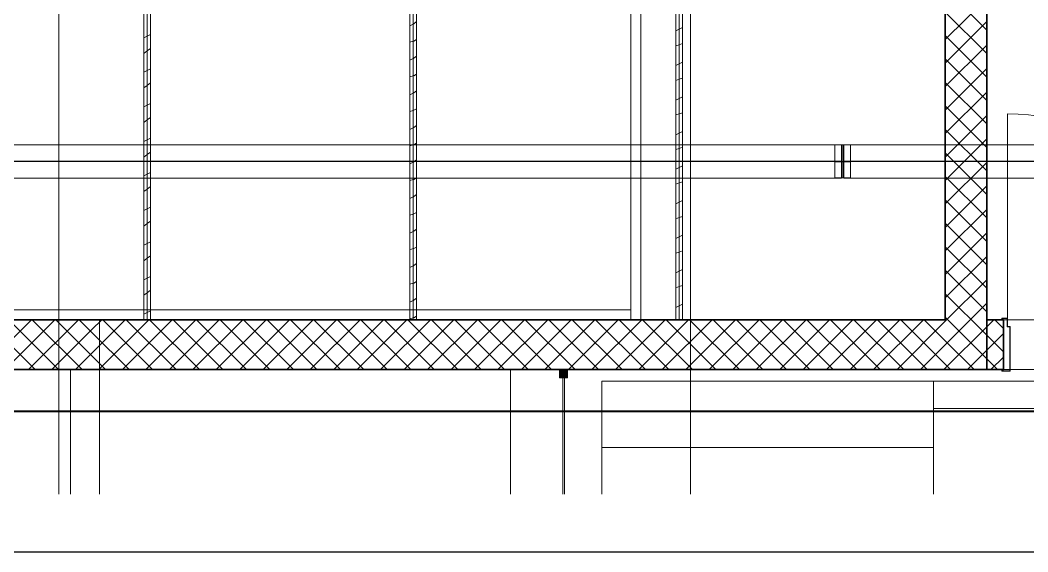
# Model space of a CAD drawing. Extents: x -982 to 937, y -179 to 616.
# Drawn here: x -53.7 to 67.7, y -174.5 to -110.4 of the extents above; entities that cross this region are included whole.
import ezdxf
from ezdxf.lldxf.tags import DXFTag

# ---------------------------------------------------------------- set-up
doc = ezdxf.new("R2010")
doc.units = 0
doc.layers.get('0').update_dxf_attribs({"lineweight": 13})
doc.layers.add('A-____-MATC-OTLN', color=7, linetype='Strichpunkt - Mittel', lineweight=40, true_color=0x0080ff)
doc.layers.add('EL01_WAN_Röhre Boden', color=7, linetype='Continuous', lineweight=13, true_color=0xff6666)
for name, color, linetype, lineweight in [('A-DETL-GENF-HDLN', 7, '_Verdeckte Linien_', 9), ('A-DOOR-FRAM-MCUT', 7, 'Continuous', 9), ('A-DOOR-OPNG-OTLN', 7, 'Continuous', 9), ('A-FLOR-____-OTLN', 7, 'Continuous', 9), ('A-FLOR-____-OVHD', 7, 'Strichpunkt - Fein', 9), ('A-GLAZ-CWMG-MCUT', 7, 'Continuous', 9), ('A-GLAZ-CWMG-OTLN', 7, 'Continuous', 9), ('A-WALL-____-MCUT', 7, 'Continuous', 35), ('A-WALL-____-PATT', 7, 'Continuous', 35), ('A-WALL-FNSH-MCUT', 7, 'Continuous', 35), ('C-PRKG-____-HDLN', 7, '_Verdeckte Linien_', 9), ('C-PRKG-____-OTLN', 7, 'Continuous', 9), ('S-GRID-____-OTLN', 7, 'Continuous', 5)]:
    doc.layers.add(name, color=color, linetype=linetype, lineweight=lineweight)
tags = doc.linetypes.add('_Rasterlinie_', pattern=[0.375, 0.2, -0.05, 0.075, -0.05]).pattern_tags.tags
tags[10:11] = [DXFTag(74, 4), DXFTag(75, 0), DXFTag(340, '0'), DXFTag(46, 1.0), DXFTag(50, 0.0), DXFTag(44, 0.0), DXFTag(45, 0.0)]
tags[8:9] = [DXFTag(74, 4), DXFTag(75, 0), DXFTag(340, '0'), DXFTag(46, 1.0), DXFTag(50, 0.0), DXFTag(44, 0.0), DXFTag(45, 0.0)]
tags[6:7] = [DXFTag(74, 4), DXFTag(75, 0), DXFTag(340, '0'), DXFTag(46, 1.0), DXFTag(50, 0.0), DXFTag(44, 0.0), DXFTag(45, 0.0)]
tags[4:5] = [DXFTag(74, 4), DXFTag(75, 0), DXFTag(340, '0'), DXFTag(46, 1.0), DXFTag(50, 0.0), DXFTag(44, 0.0), DXFTag(45, 0.0)]
tags = doc.linetypes.add('_Verdeckte Linien_', pattern=[0.15, 0.1, -0.05]).pattern_tags.tags
tags[6:7] = [DXFTag(74, 4), DXFTag(75, 0), DXFTag(340, '0'), DXFTag(46, 1.0), DXFTag(50, 0.0), DXFTag(44, 0.0), DXFTag(45, 0.0)]
tags[4:5] = [DXFTag(74, 4), DXFTag(75, 0), DXFTag(340, '0'), DXFTag(46, 1.0), DXFTag(50, 0.0), DXFTag(44, 0.0), DXFTag(45, 0.0)]
tags = doc.linetypes.add('ACAD_ISO03W100', pattern=[30, 12, -18]).pattern_tags.tags
tags[6:7] = [DXFTag(74, 4), DXFTag(75, 0), DXFTag(340, '0'), DXFTag(46, 0.0), DXFTag(50, 0.0), DXFTag(44, 0.0), DXFTag(45, 0.0)]
tags[4:5] = [DXFTag(74, 4), DXFTag(75, 0), DXFTag(340, '0'), DXFTag(46, 0.0), DXFTag(50, 0.0), DXFTag(44, 0.0), DXFTag(45, 0.0)]
tags = doc.linetypes.add('Strichpunkt - Fein', pattern=[0.2, 0.1, -0.05, 0, -0.05]).pattern_tags.tags
tags[10:11] = [DXFTag(74, 4), DXFTag(75, 0), DXFTag(340, '0'), DXFTag(46, 1.0), DXFTag(50, 0.0), DXFTag(44, 0.0), DXFTag(45, 0.0)]
tags[8:9] = [DXFTag(74, 4), DXFTag(75, 0), DXFTag(340, '0'), DXFTag(46, 1.0), DXFTag(50, 0.0), DXFTag(44, 0.0), DXFTag(45, 0.0)]
tags[6:7] = [DXFTag(74, 4), DXFTag(75, 0), DXFTag(340, '0'), DXFTag(46, 1.0), DXFTag(50, 0.0), DXFTag(44, 0.0), DXFTag(45, 0.0)]
tags[4:5] = [DXFTag(74, 4), DXFTag(75, 0), DXFTag(340, '0'), DXFTag(46, 1.0), DXFTag(50, 0.0), DXFTag(44, 0.0), DXFTag(45, 0.0)]
tags = doc.linetypes.add('Strichpunkt - Mittel', pattern=[0.35, 0.15, -0.1, 0, -0.1]).pattern_tags.tags
tags[10:11] = [DXFTag(74, 4), DXFTag(75, 0), DXFTag(340, '0'), DXFTag(46, 1.0), DXFTag(50, 0.0), DXFTag(44, 0.0), DXFTag(45, 0.0)]
tags[8:9] = [DXFTag(74, 4), DXFTag(75, 0), DXFTag(340, '0'), DXFTag(46, 1.0), DXFTag(50, 0.0), DXFTag(44, 0.0), DXFTag(45, 0.0)]
tags[6:7] = [DXFTag(74, 4), DXFTag(75, 0), DXFTag(340, '0'), DXFTag(46, 1.0), DXFTag(50, 0.0), DXFTag(44, 0.0), DXFTag(45, 0.0)]
tags[4:5] = [DXFTag(74, 4), DXFTag(75, 0), DXFTag(340, '0'), DXFTag(46, 1.0), DXFTag(50, 0.0), DXFTag(44, 0.0), DXFTag(45, 0.0)]
tags = doc.linetypes.add('STRICHPUNKT2', pattern=[12.7, 6.35, -3.175, 0, -3.175]).pattern_tags.tags
tags[10:11] = [DXFTag(74, 4), DXFTag(75, 0), DXFTag(340, '0'), DXFTag(46, 0.0), DXFTag(50, 0.0), DXFTag(44, 0.0), DXFTag(45, 0.0)]
tags[8:9] = [DXFTag(74, 4), DXFTag(75, 0), DXFTag(340, '0'), DXFTag(46, 0.0), DXFTag(50, 0.0), DXFTag(44, 0.0), DXFTag(45, 0.0)]
tags[6:7] = [DXFTag(74, 4), DXFTag(75, 0), DXFTag(340, '0'), DXFTag(46, 0.0), DXFTag(50, 0.0), DXFTag(44, 0.0), DXFTag(45, 0.0)]
tags[4:5] = [DXFTag(74, 4), DXFTag(75, 0), DXFTag(340, '0'), DXFTag(46, 0.0), DXFTag(50, 0.0), DXFTag(44, 0.0), DXFTag(45, 0.0)]

# ---------------------------------------------------------------- blocks, each defined once
blk = doc.blocks.new('Referenz-A0UJ2GQRXE', base_point=(-954.02, -167.52))
at = {"layer": 'A-____-MATC-OTLN', "color": 0, "linetype": 'Strichpunkt - Mittel', "ltscale": 0.4}
blk.add_line((-948.54, -157.51), (367.82, -157.51), dxfattribs=at)
at = {"layer": 'A-DETL-GENF-HDLN', "color": 0, "linetype": '_Verdeckte Linien_', "ltscale": 0.13}
for p, q in [((16.34, -153.9), (56.34, -153.9)), ((16.34, -153.9), (16.34, -161.9)), ((56.34, -161.9), (56.34, -153.9)), ((16.34, -161.9), (56.34, -161.9)), ((16.34, -161.9), (56.34, -161.9)), ((16.34, -161.9), (16.34, -167.52)), ((56.34, -167.52), (56.34, -161.9))]:
    blk.add_line(p, q, dxfattribs=at)
at = {"layer": 'A-DOOR-FRAM-MCUT', "color": 0, "linetype": 'Continuous', "ltscale": 0.13}
for p, q in [((64.54, -146.51), (64.54, -146.31)), ((64.54, -146.31), (65.24, -146.31)), ((64.58, -146.35), (64.58, -146.51)), ((65.2, -146.35), (64.58, -146.35)), ((65.2, -147.35), (65.2, -146.35)), ((65.24, -146.31), (65.24, -147.31)), ((65.5, -147.35), (65.2, -147.35)), ((65.24, -147.31), (65.54, -147.31)), ((65.5, -152.67), (65.5, -147.35)), ((65.54, -147.31), (65.54, -152.71)), ((64.54, -152.71), (64.54, -152.51)), ((65.54, -152.71), (64.54, -152.71)), ((64.58, -152.51), (64.58, -152.67)), ((64.58, -152.67), (65.5, -152.67))]:
    blk.add_line(p, q, dxfattribs=at)
at = {"layer": 'A-DOOR-OPNG-OTLN', "color": 0, "linetype": 'Continuous', "ltscale": 0.13}
blk.add_line((65.24, -146.31), (65.24, -121.71), dxfattribs=at)
blk.add_ellipse((65.24, -146.31), major_axis=(24.6, 0), ratio=1, start_param=0, end_param=1.570796, dxfattribs=at)
at = {"layer": 'A-FLOR-____-OTLN', "color": 0, "linetype": 'Continuous', "ltscale": 0.13}
for p, q in [((65.2, -146.51), (64.74, -146.51)), ((89.84, -146.51), (65.24, -146.51)), ((64.74, -152.51), (65.5, -152.51)), ((65.54, -152.51), (89.54, -152.51))]:
    blk.add_line(p, q, dxfattribs=at)
at = {"layer": 'A-FLOR-____-OVHD', "color": 0, "linetype": 'Strichpunkt - Fein', "ltscale": 0.13}
for p, q in [((19.84, 31.59), (19.84, -146.51)), ((21.04, -94.31), (21.04, -146.51)), ((19.84, -145.31), (-197.46, -145.31)), ((-44.16, -146.51), (-808.06, -146.51)), ((-44.16, -167.52), (-44.16, -146.51))]:
    blk.add_line(p, q, dxfattribs=at)
at = {"layer": 'A-GLAZ-CWMG-MCUT', "color": 0, "linetype": 'Continuous', "ltscale": 0.13}
for p, q in [((11.24, -152.51), (11.24, -153.51)), ((12.24, -152.51), (11.24, -152.51)), ((12.24, -153.51), (12.24, -152.51)), ((11.24, -153.51), (12.24, -153.51))]:
    blk.add_line(p, q, dxfattribs=at)
at = {"layer": 'A-GLAZ-CWMG-OTLN', "color": 0, "linetype": 'Continuous', "ltscale": 0.13}
for points in [[(11.24, -153.51), (11.24, -152.51), (12.24, -153.51)], [(12.24, -153.51), (11.24, -152.51), (12.24, -152.51)]]:
    blk.add_solid(points, dxfattribs=at)
at = {"layer": 'A-WALL-____-MCUT', "color": 0, "linetype": 'Continuous', "ltscale": 0.35}
for p, q in [((57.74, -51.81), (57.74, -146.51)), ((62.74, -51.81), (62.74, -152.51)), ((57.74, -146.51), (-102.51, -146.51)), ((64.74, -146.51), (62.74, -146.51)), ((64.74, -152.51), (64.74, -146.51)), ((-318.26, -152.51), (57.74, -152.51)), ((57.74, -152.51), (62.74, -152.51)), ((62.74, -152.51), (64.74, -152.51))]:
    blk.add_line(p, q, dxfattribs=at)
at = {"layer": 'A-WALL-____-MCUT', "color": 0, "linetype": 'Continuous', "lineweight": 9, "ltscale": 0.13}
for p, q in [((-38.41, -146.51), (-38.41, -68.96)), ((-6.36, -146.51), (-6.36, -68.16)), ((25.69, -146.51), (25.69, -94.71)), ((11.64, -153.51), (11.64, -167.52)), ((11.84, -153.51), (11.64, -153.51)), ((11.84, -167.52), (11.84, -153.51))]:
    blk.add_line(p, q, dxfattribs=at)
at = {"layer": 'A-WALL-____-PATT', "color": 0, "linetype": 'Continuous', "lineweight": 9, "ltscale": 0.13}
for p, q in [((62.74, -111.61), (57.74, -106.61)), ((57.74, -112.75), (62.74, -107.75)), ((62.74, -114.44), (57.74, -109.44)), ((-6.36, -110.88), (-6.76, -111.08)), ((-6.31, -110.85), (-6.36, -110.88)), ((-5.96, -110.59), (-6.28, -110.84)), ((25.69, -111.51), (25.29, -111.71)), ((26.09, -111.31), (25.69, -111.51)), ((57.74, -115.58), (62.74, -110.58)), ((-38.41, -112.33), (-38.81, -112.53)), ((-38.01, -112.13), (-38.41, -112.33)), ((-5.96, -112.76), (-6.31, -112.94)), ((62.74, -117.27), (57.74, -112.27)), ((-38.41, -114.11), (-38.81, -114.41)), ((-38.01, -113.81), (-38.41, -114.11)), ((-6.36, -112.95), (-6.76, -113.08)), ((-6.3, -112.93), (-6.36, -112.95)), ((25.69, -113.37), (25.29, -113.5)), ((26.09, -113.24), (25.69, -113.37)), ((57.74, -118.41), (62.74, -113.41)), ((-6.36, -115.04), (-6.76, -115.24)), ((-6.31, -115.02), (-6.36, -115.04)), ((-5.96, -114.76), (-6.28, -115)), ((62.74, -120.09), (57.74, -115.09)), ((-38.41, -116.49), (-38.81, -116.69)), ((-38.01, -116.29), (-38.41, -116.49)), ((25.69, -115.68), (25.29, -115.88)), ((26.09, -115.48), (25.69, -115.68)), ((57.74, -121.24), (62.74, -116.24)), ((-6.36, -117.11), (-6.76, -117.25)), ((-6.3, -117.09), (-6.36, -117.11)), ((-5.96, -116.92), (-6.31, -117.1)), ((25.69, -117.53), (25.29, -117.67)), ((26.09, -117.4), (25.69, -117.53)), ((-38.41, -118.27), (-38.81, -118.57)), ((-38.01, -117.97), (-38.41, -118.27)), ((-5.96, -118.92), (-6.28, -119.17)), ((62.74, -122.92), (57.74, -117.92)), ((-6.36, -119.21), (-6.76, -119.41)), ((-6.31, -119.18), (-6.36, -119.21)), ((25.69, -119.84), (25.29, -120.04)), ((26.09, -119.64), (25.69, -119.84)), ((57.74, -124.07), (62.74, -119.07)), ((-38.41, -120.65), (-38.81, -120.85)), ((-38.01, -120.45), (-38.41, -120.65)), ((-6.36, -121.28), (-6.76, -121.41)), ((-6.3, -121.26), (-6.36, -121.28)), ((-5.96, -121.09), (-6.31, -121.27)), ((62.74, -125.75), (57.74, -120.75)), ((-38.41, -122.44), (-38.81, -122.74)), ((-38.01, -122.14), (-38.41, -122.44)), ((25.69, -121.7), (25.29, -121.83)), ((26.09, -121.57), (25.69, -121.7)), ((57.74, -126.9), (62.74, -121.9)), ((-6.36, -123.37), (-6.76, -123.57)), ((-6.31, -123.35), (-6.36, -123.37)), ((-5.96, -123.09), (-6.28, -123.33)), ((26.09, -123.81), (25.69, -124.01)), ((62.74, -128.58), (57.74, -123.58)), ((-38.41, -124.82), (-38.81, -125.02)), ((-38.01, -124.62), (-38.41, -124.82)), ((25.69, -124.01), (25.29, -124.21)), ((57.74, -129.72), (62.74, -124.72)), ((-6.36, -125.44), (-6.76, -125.57)), ((-6.3, -125.42), (-6.36, -125.44)), ((-5.96, -125.25), (-6.31, -125.43)), ((25.69, -125.86), (25.29, -126)), ((26.09, -125.73), (25.69, -125.86)), ((-38.41, -126.6), (-38.81, -126.9)), ((-38.01, -126.3), (-38.41, -126.6)), ((-5.96, -127.25), (-6.28, -127.5)), ((62.74, -131.41), (57.74, -126.41)), ((-6.36, -127.54), (-6.76, -127.74)), ((-6.31, -127.51), (-6.36, -127.54)), ((25.69, -128.17), (25.29, -128.37)), ((26.09, -127.97), (25.69, -128.17)), ((57.74, -132.55), (62.74, -127.55)), ((-38.41, -128.98), (-38.81, -129.18)), ((-38.01, -128.78), (-38.41, -128.98)), ((-6.36, -129.61), (-6.76, -129.74)), ((-6.3, -129.59), (-6.36, -129.61)), ((-5.96, -129.42), (-6.31, -129.6)), ((26.09, -129.9), (25.69, -130.03)), ((62.74, -134.24), (57.74, -129.24)), ((-38.41, -130.77), (-38.81, -131.07)), ((-38.01, -130.47), (-38.41, -130.77)), ((25.69, -130.03), (25.29, -130.16)), ((57.74, -135.38), (62.74, -130.38)), ((-6.36, -131.7), (-6.76, -131.9)), ((-6.31, -131.68), (-6.36, -131.7)), ((-5.96, -131.42), (-6.28, -131.66)), ((25.69, -132.34), (25.29, -132.54)), ((26.09, -132.14), (25.69, -132.34)), ((62.74, -137.06), (57.74, -132.06)), ((-38.41, -133.15), (-38.81, -133.35)), ((-38.01, -132.95), (-38.41, -133.15)), ((57.74, -138.21), (62.74, -133.21)), ((-38.01, -134.63), (-38.41, -134.93)), ((-6.36, -133.77), (-6.76, -133.9)), ((-6.3, -133.75), (-6.36, -133.77)), ((-5.96, -133.58), (-6.31, -133.76)), ((25.69, -134.19), (25.29, -134.33)), ((26.09, -134.06), (25.69, -134.19)), ((-38.41, -134.93), (-38.81, -135.23)), ((-6.36, -135.87), (-6.76, -136.07)), ((-6.31, -135.84), (-6.36, -135.87)), ((-5.96, -135.58), (-6.28, -135.82)), ((62.74, -139.89), (57.74, -134.89)), ((-38.01, -137.11), (-38.41, -137.31)), ((25.69, -136.5), (25.29, -136.7)), ((26.09, -136.3), (25.69, -136.5)), ((57.74, -141.04), (62.74, -136.04)), ((-38.41, -137.31), (-38.81, -137.51)), ((-6.36, -137.94), (-6.76, -138.07)), ((-6.3, -137.91), (-6.36, -137.94)), ((-5.96, -137.75), (-6.31, -137.93)), ((25.69, -138.36), (25.29, -138.49)), ((26.09, -138.22), (25.69, -138.36)), ((62.74, -142.72), (57.74, -137.72)), ((-38.41, -139.1), (-38.81, -139.4)), ((-38.01, -138.8), (-38.41, -139.1)), ((57.74, -143.87), (62.74, -138.87)), ((-6.36, -140.03), (-6.76, -140.23)), ((-6.31, -140.01), (-6.36, -140.03)), ((-5.96, -139.75), (-6.28, -139.99)), ((25.69, -140.67), (25.29, -140.87)), ((26.09, -140.47), (25.69, -140.67)), ((62.74, -145.55), (57.74, -140.55)), ((-38.41, -141.48), (-38.81, -141.68)), ((-38.01, -141.28), (-38.41, -141.48)), ((-5.96, -141.91), (-6.31, -142.09)), ((57.74, -146.69), (62.74, -141.69)), ((-38.41, -143.26), (-38.81, -143.56)), ((-38.01, -142.96), (-38.41, -143.26)), ((-6.36, -142.1), (-6.76, -142.23)), ((-6.3, -142.08), (-6.36, -142.1)), ((25.69, -142.52), (25.29, -142.66)), ((26.09, -142.39), (25.69, -142.52)), ((-6.36, -144.2), (-6.76, -144.4)), ((-6.31, -144.17), (-6.36, -144.2)), ((-5.96, -143.91), (-6.28, -144.15)), ((62.74, -148.38), (57.74, -143.38)), ((-38.41, -145.64), (-38.81, -145.84)), ((-38.01, -145.44), (-38.41, -145.64)), ((25.69, -144.83), (25.29, -145.03)), ((26.09, -144.63), (25.69, -144.83)), ((57.74, -149.52), (62.74, -144.52)), ((-58.38, -152.51), (-52.38, -146.51)), ((-51.92, -152.51), (-57.92, -146.51)), ((-55.55, -152.51), (-49.55, -146.51)), ((-49.1, -152.51), (-55.1, -146.51)), ((-52.72, -152.51), (-46.72, -146.51)), ((-46.27, -152.51), (-52.27, -146.51)), ((-45.09, -150.86), (-49.44, -146.51)), ((-45.09, -148.03), (-46.61, -146.51)), ((-45.09, -147.7), (-43.9, -146.51)), ((-45.09, -150.53), (-41.07, -146.51)), ((-44.24, -152.51), (-38.24, -146.51)), ((-37.78, -152.51), (-43.78, -146.51)), ((-41.41, -152.51), (-35.41, -146.51)), ((-34.95, -152.51), (-40.95, -146.51)), ((-38.58, -152.51), (-32.58, -146.51)), ((-32.13, -152.51), (-38.13, -146.51)), ((-35.75, -152.51), (-29.75, -146.51)), ((-29.3, -152.51), (-35.3, -146.51)), ((-32.92, -152.51), (-26.92, -146.51)), ((-26.47, -152.51), (-32.47, -146.51)), ((-30.1, -152.51), (-24.1, -146.51)), ((-23.64, -152.51), (-29.64, -146.51)), ((-27.27, -152.51), (-21.27, -146.51)), ((-20.81, -152.51), (-26.81, -146.51)), ((-24.44, -152.51), (-18.44, -146.51)), ((-17.98, -152.51), (-23.98, -146.51)), ((-21.61, -152.51), (-15.61, -146.51)), ((-15.15, -152.51), (-21.15, -146.51)), ((-18.78, -152.51), (-12.78, -146.51)), ((-12.33, -152.51), (-18.33, -146.51)), ((-15.95, -152.51), (-9.95, -146.51)), ((-9.5, -152.51), (-15.5, -146.51)), ((-13.13, -152.51), (-7.13, -146.51)), ((-6.67, -152.51), (-12.67, -146.51)), ((-10.3, -152.51), (-4.3, -146.51)), ((-3.84, -152.51), (-9.84, -146.51)), ((-7.47, -152.51), (-1.47, -146.51)), ((-1.01, -152.51), (-7.01, -146.51)), ((-6.36, -146.26), (-6.76, -146.4)), ((-6.3, -146.24), (-6.36, -146.26)), ((-5.96, -146.08), (-6.31, -146.26)), ((-4.64, -152.51), (1.36, -146.51)), ((1.82, -152.51), (-4.18, -146.51)), ((-1.81, -152.51), (4.19, -146.51)), ((4.64, -152.51), (-1.36, -146.51)), ((1.02, -152.51), (7.02, -146.51)), ((7.47, -152.51), (1.47, -146.51)), ((3.84, -152.51), (9.84, -146.51)), ((10.3, -152.51), (4.3, -146.51)), ((6.67, -152.51), (12.67, -146.51)), ((13.13, -152.51), (7.13, -146.51)), ((9.5, -152.51), (15.5, -146.51)), ((15.96, -152.51), (9.96, -146.51)), ((12.33, -152.51), (18.33, -146.51)), ((18.79, -152.51), (12.79, -146.51)), ((15.16, -152.51), (21.16, -146.51)), ((21.61, -152.51), (15.61, -146.51)), ((17.99, -152.51), (23.99, -146.51)), ((24.44, -152.51), (18.44, -146.51)), ((20.82, -152.51), (26.82, -146.51)), ((27.27, -152.51), (21.27, -146.51)), ((23.64, -152.51), (29.64, -146.51)), ((30.1, -152.51), (24.1, -146.51)), ((26.47, -152.51), (32.47, -146.51)), ((32.93, -152.51), (26.93, -146.51)), ((29.3, -152.51), (35.3, -146.51)), ((35.76, -152.51), (29.76, -146.51)), ((32.13, -152.51), (38.13, -146.51)), ((38.59, -152.51), (32.59, -146.51)), ((34.96, -152.51), (40.96, -146.51)), ((41.41, -152.51), (35.41, -146.51)), ((37.79, -152.51), (43.79, -146.51)), ((44.24, -152.51), (38.24, -146.51)), ((40.61, -152.51), (46.61, -146.51)), ((47.07, -152.51), (41.07, -146.51)), ((43.44, -152.51), (49.44, -146.51)), ((49.9, -152.51), (43.9, -146.51)), ((46.27, -152.51), (52.27, -146.51)), ((52.73, -152.51), (46.73, -146.51)), ((49.1, -152.51), (55.1, -146.51)), ((55.56, -152.51), (49.56, -146.51)), ((51.93, -152.51), (57.74, -146.69)), ((57.74, -151.86), (52.38, -146.51)), ((57.74, -149.04), (55.21, -146.51)), ((62.74, -151.21), (57.74, -146.21)), ((62.74, -147.35), (63.58, -146.51)), ((64.74, -147.55), (63.7, -146.51)), ((-49.9, -152.51), (-45.09, -147.7)), ((-40.61, -152.51), (-45.09, -148.03)), ((57.74, -152.35), (62.74, -147.35)), ((61.21, -152.51), (57.74, -149.04)), ((62.74, -150.18), (64.74, -148.18)), ((64.74, -150.38), (62.74, -148.38)), ((-47.07, -152.51), (-45.09, -150.53)), ((54.76, -152.51), (57.74, -149.52)), ((60.41, -152.51), (62.74, -150.18)), ((-43.44, -152.51), (-45.09, -150.86)), ((64.04, -152.51), (62.74, -151.21)), ((63.24, -152.51), (64.74, -151.01)), ((57.58, -152.51), (57.74, -152.35)), ((58.38, -152.51), (57.74, -151.86))]:
    blk.add_line(p, q, dxfattribs=at)
at = {"layer": 'A-WALL-FNSH-MCUT', "color": 0, "linetype": 'Continuous', "lineweight": 9, "ltscale": 0.13}
for p, q in [((-38.81, -68.96), (-38.81, -146.51)), ((-38.01, -146.51), (-38.01, -68.96)), ((-6.76, -68.16), (-6.76, -146.51)), ((-5.96, -146.51), (-5.96, -68.16)), ((25.29, -94.71), (25.29, -146.51)), ((26.09, -146.51), (26.09, -94.71)), ((25.29, -146.51), (26.09, -146.51))]:
    blk.add_line(p, q, dxfattribs=at)
at = {"layer": 'C-PRKG-____-HDLN', "color": 0, "linetype": '_Verdeckte Linien_', "ltscale": 0.13}
for p, q in [((98.34, -153.9), (56.34, -153.9)), ((56.34, -157.21), (98.34, -157.21)), ((56.34, -167.52), (56.34, -157.21))]:
    blk.add_line(p, q, dxfattribs=at)
at = {"layer": 'C-PRKG-____-OTLN', "color": 0, "linetype": 'Continuous', "ltscale": 0.13}
for p, q in [((-47.66, -167.52), (-47.66, -152.51)), ((5.34, -152.51), (-47.66, -152.51)), ((-47.66, -152.51), (-47.66, -167.52)), ((-47.66, -167.52), (-47.66, -152.51)), ((-47.66, -152.51), (-47.66, -152.51)), ((5.34, -167.52), (5.34, -152.51)), ((5.34, -167.52), (5.34, -152.51)), ((5.34, -152.51), (5.34, -167.52)), ((5.34, -152.51), (5.34, -152.51))]:
    blk.add_line(p, q, dxfattribs=at)
at = {"layer": 'S-GRID-____-OTLN', "color": 0, "linetype": '_Rasterlinie_', "ltscale": 0.13}
for p, q in [((-49.06, -167.52), (-49.06, 592.59)), ((27.04, -167.52), (27.04, 427.26)), ((-948.54, -152.51), (290.33, -152.51))]:
    blk.add_line(p, q, dxfattribs=at)
blk = doc.blocks.new('Wickelfalzrohr-A0UJ2GRLXE', base_point=(45.53, -129.43))
at = {"color": 0, "linetype": 'ByBlock', "lineweight": -2, "ltscale": 0.13}
for p, q in [((140.69, -125.43), (45.53, -125.43)), ((45.53, -125.43), (45.53, -126.6)), ((140.69, -125.43), (140.69, -126.6)), ((45.53, -126.6), (45.53, -128.25)), ((140.69, -126.6), (140.69, -128.25)), ((45.53, -128.25), (45.53, -129.43)), ((140.69, -128.25), (140.69, -129.43)), ((45.53, -129.43), (140.69, -129.43))]:
    blk.add_line(p, q, dxfattribs=at)
at = {"color": 0, "linetype": 'STRICHPUNKT2', "lineweight": 25, "ltscale": 0.25}
blk.add_line((140.69, -127.43), (45.53, -127.43), dxfattribs=at)
blk = doc.blocks.new('Wickelfalzrohr-A0UJ2GRTXE', base_point=(-74.77, -129.43))
at = {"color": 0, "linetype": 'ByBlock', "lineweight": -2, "ltscale": 0.13}
for p, q in [((45.23, -125.43), (-74.77, -125.43)), ((-74.77, -125.43), (-74.77, -126.6)), ((45.23, -125.43), (45.23, -126.6)), ((-74.77, -126.6), (-74.77, -128.25)), ((45.23, -126.6), (45.23, -128.25)), ((-74.77, -128.25), (-74.77, -129.43)), ((45.23, -128.25), (45.23, -129.43)), ((-74.77, -129.43), (45.23, -129.43))]:
    blk.add_line(p, q, dxfattribs=at)
at = {"color": 0, "linetype": 'STRICHPUNKT2', "lineweight": 25, "ltscale": 0.25}
blk.add_line((45.23, -127.43), (-74.77, -127.43), dxfattribs=at)
blk = doc.blocks.new('Steckverbinder-A0UJ2GWJXE', base_point=(44.43, -129.43))
at = {"color": 0, "linetype": 'ByBlock', "lineweight": -2, "ltscale": 0.13}
for p, q in [((46.33, -125.44), (44.43, -125.44)), ((44.43, -125.44), (44.43, -126.6)), ((45.38, -125.43), (45.38, -129.43)), ((46.33, -125.44), (46.33, -126.6)), ((44.43, -126.6), (44.43, -128.25)), ((46.33, -126.6), (46.33, -128.25)), ((44.43, -128.25), (44.43, -129.42)), ((46.33, -128.25), (46.33, -129.42)), ((44.43, -129.42), (46.33, -129.42))]:
    blk.add_line(p, q, dxfattribs=at)
at = {"color": 0, "linetype": 'STRICHPUNKT2', "lineweight": 25, "ltscale": 0.25}
blk.add_line((44.43, -127.43), (46.33, -127.43), dxfattribs=at)

msp = doc.modelspace()

# ---------------------------------------------------------------- linework, layer by layer
at = {"color": 0, "linetype": 'ByBlock', "lineweight": -2, "ltscale": 0.13}
msp.add_line((-982.42, -174.47), (607.58, -174.47), dxfattribs=at)

# ---------------------------------------------------------------- block references
at = {"color": 9, "lineweight": 25, "ltscale": 0.25, "true_color": 0xc0c0c0}
msp.add_blockref('Referenz-A0UJ2GQRXE', (-954.02, -167.52), dxfattribs=at)
at = {"layer": 'EL01_WAN_Röhre Boden', "color": 1, "linetype": 'ACAD_ISO03W100', "ltscale": 0.13, "true_color": 0xff0000}
for name, p in [('Wickelfalzrohr-A0UJ2GRTXE', (-74.77, -129.43)), ('Steckverbinder-A0UJ2GWJXE', (44.43, -129.43)), ('Wickelfalzrohr-A0UJ2GRLXE', (45.53, -129.43))]:
    msp.add_blockref(name, p, dxfattribs=at)

doc.saveas('drawing.dxf')
